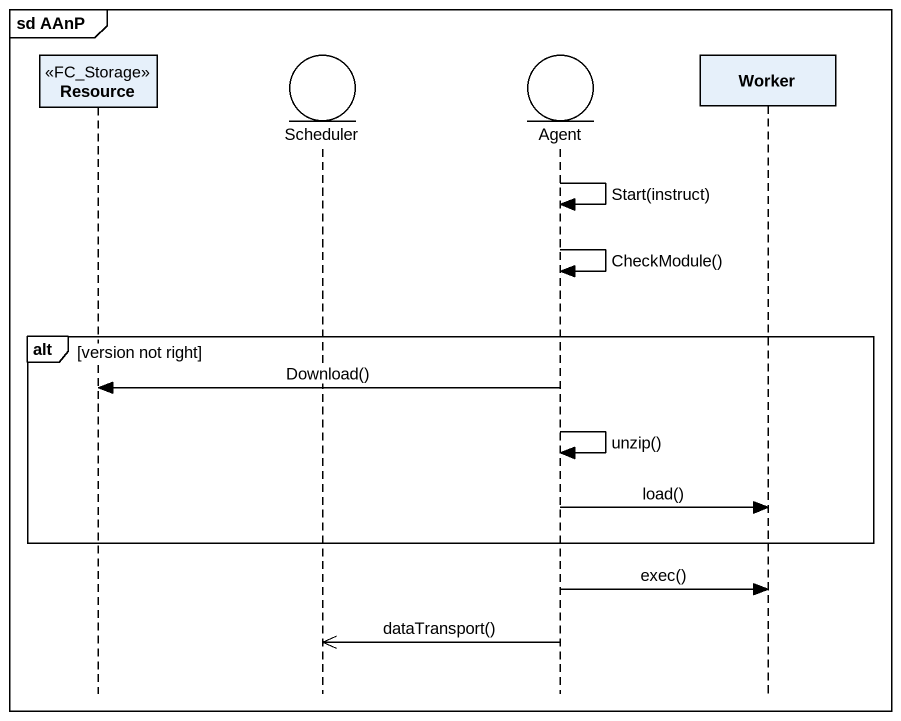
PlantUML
@startuml
mainframe sd AAnP
hide footbox
participant Resource <<FC_Storage>>
entity Scheduler
entity "Agent" as Agent_
participant Worker

Agent_ -> Agent_ : Start(instruct)
Agent_ -> Agent_ : CheckModule()
alt version not right
  Agent_ -> Resource : Download()
  Agent_ -> Agent_ : unzip()
  Agent_ -> Worker : load()
end
Agent_ -> Worker : exec()
Agent_ ->> Scheduler : dataTransport()
@enduml
